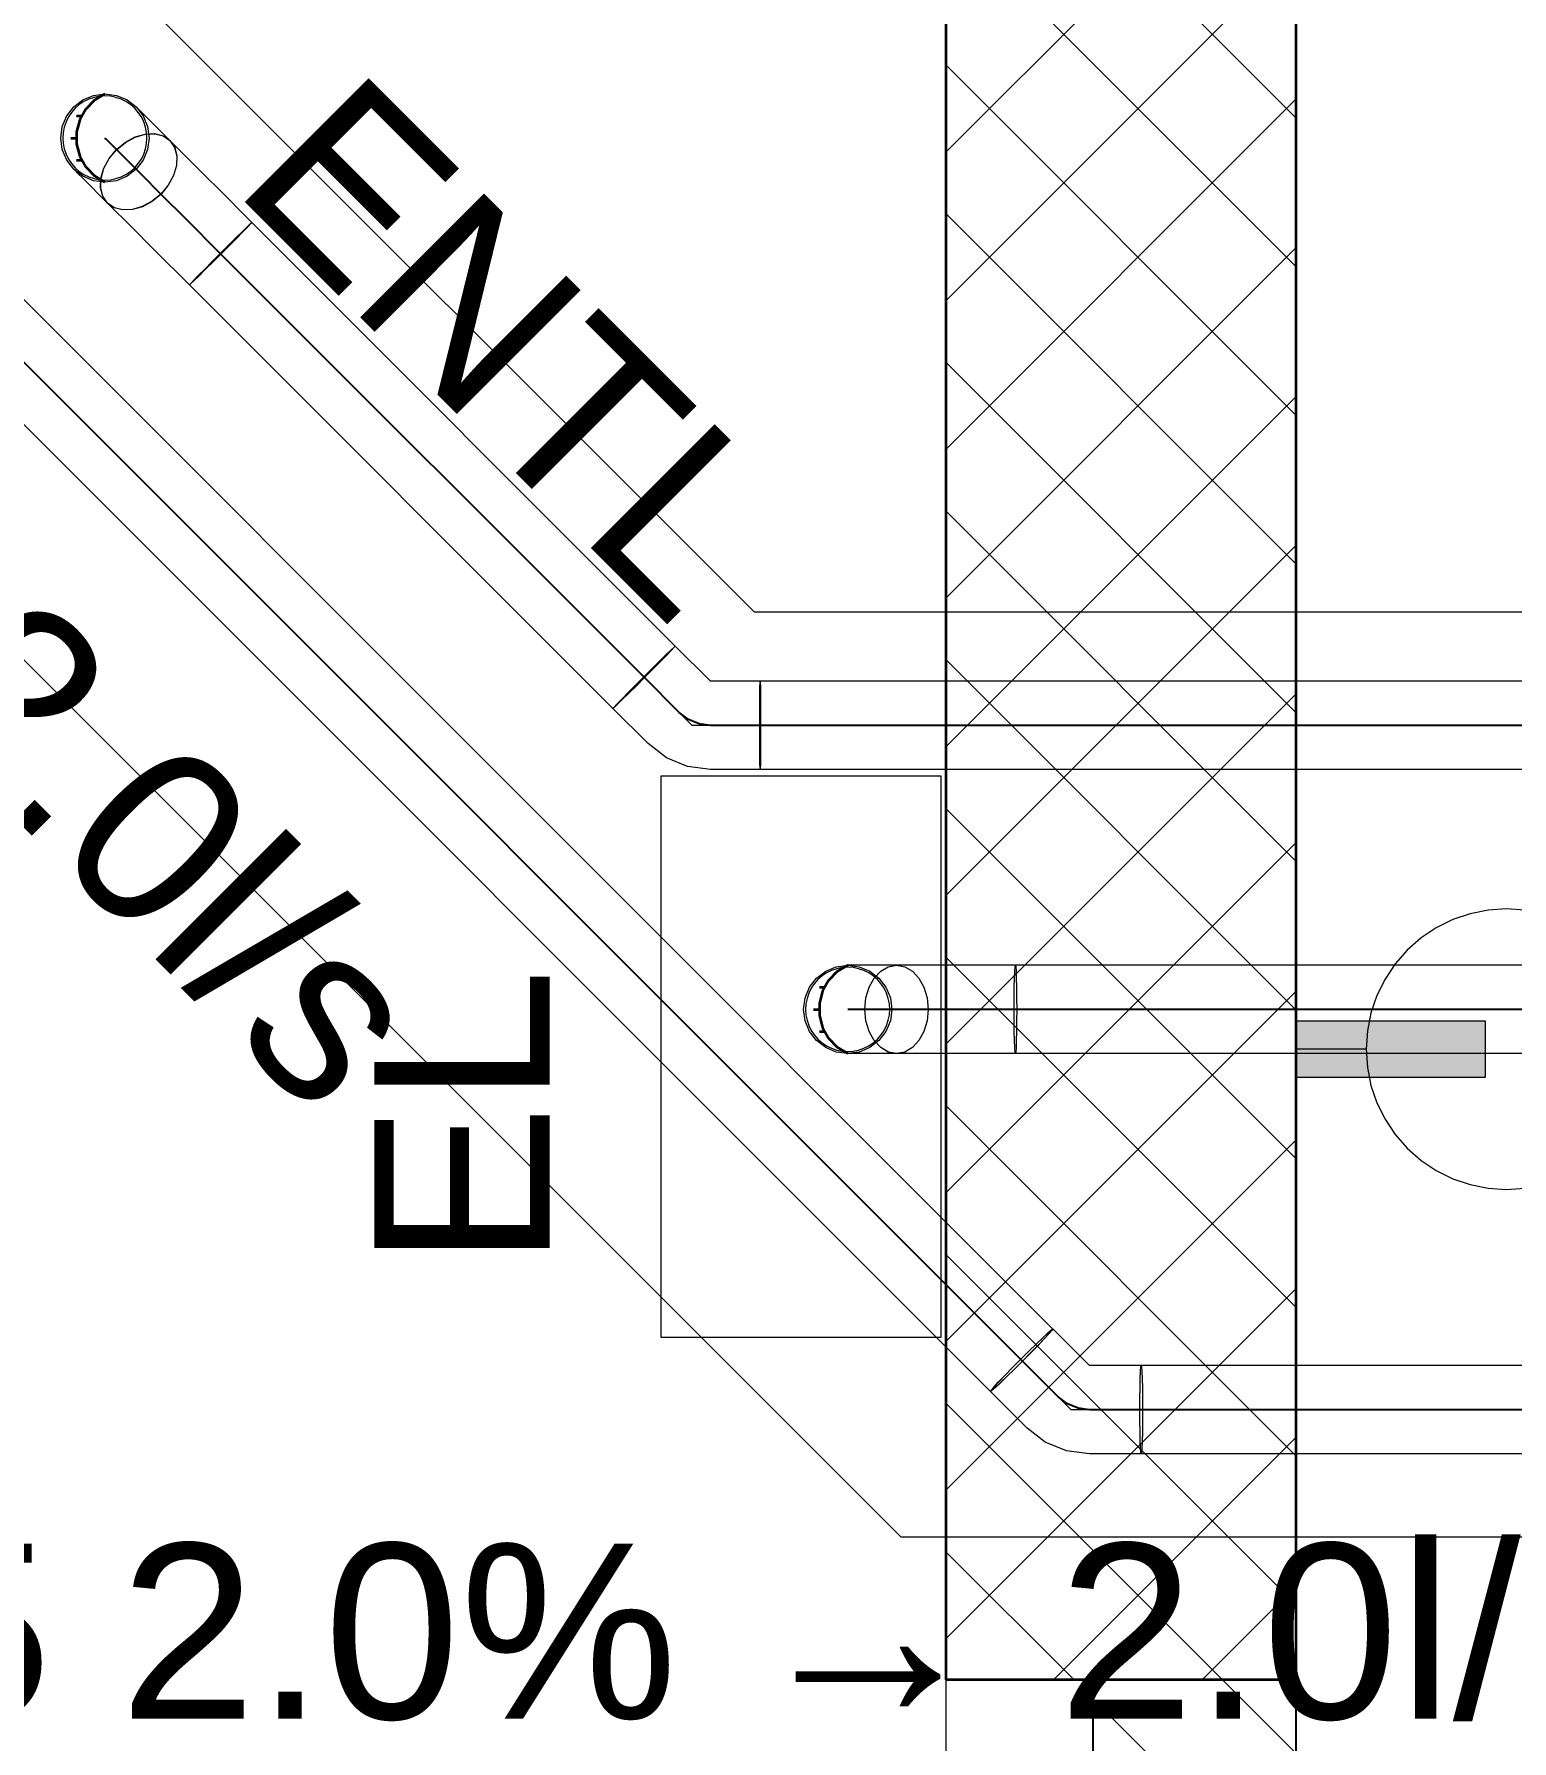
# Model space of a CAD drawing. Extents: x -1 to 1342, y -35 to 723.
# Drawn here: x 493.63 to 514.72, y 247.16 to 271.51 of the extents above; entities that cross this region are included whole.
import ezdxf
from ezdxf.lldxf.tags import DXFTag

# ---------------------------------------------------------------- set-up
doc = ezdxf.new("R2010")
doc.units = 0
doc.layers.get('0').update_dxf_attribs({"lineweight": 18})
for name, color, linetype, lineweight in [('-1._UG_3_015 Innenwände Bauteilschraffuren Neu', 7, 'Continuous', 25), ('-1._UG_3_015 Innenwände Neu', 7, 'Continuous', 25), ('-1._UG_3_035 Decken Neu', 7, 'Continuous', 25), ('-1._UG_3_320 Sanitär Neu', 7, 'Continuous', 25)]:
    doc.layers.add(name, color=color, linetype=linetype, lineweight=lineweight)
for name, color, linetype, lineweight, true_color in [('S_Schmutzwasser', 7, 'Continuous', 18, 0xcc6600), ('S_Schmutzwasser@DELETE-EINSTRICH', 7, 'Continuous', 18, 0xcc6600), ('S_T_Text_Grundleitungen', 2, 'Continuous', 18, 0xffff00)]:
    doc.layers.add(name, color=color, linetype=linetype, lineweight=lineweight, true_color=true_color)
doc.styles.get("Standard").update_dxf_attribs({"font": 'arial.ttf'})
tags = doc.linetypes.add('Strich 3_1mm Kanten', pattern=[0.004, 0.003, -0.001]).pattern_tags.tags
tags[6:7] = [DXFTag(74, 4), DXFTag(75, 0), DXFTag(340, '0'), DXFTag(46, 1.0), DXFTag(50, 0.0), DXFTag(44, 0.0), DXFTag(45, 0.0)]
tags[4:5] = [DXFTag(74, 4), DXFTag(75, 0), DXFTag(340, '0'), DXFTag(46, 1.0), DXFTag(50, 0.0), DXFTag(44, 0.0), DXFTag(45, 0.0)]
tags = doc.linetypes.add('STRICHPUNKT2', pattern=[12.7, 6.35, -3.175, 0, -3.175]).pattern_tags.tags
tags[10:11] = [DXFTag(74, 4), DXFTag(75, 0), DXFTag(340, '0'), DXFTag(46, 0.0), DXFTag(50, 0.0), DXFTag(44, 0.0), DXFTag(45, 0.0)]
tags[8:9] = [DXFTag(74, 4), DXFTag(75, 0), DXFTag(340, '0'), DXFTag(46, 0.0), DXFTag(50, 0.0), DXFTag(44, 0.0), DXFTag(45, 0.0)]
tags[6:7] = [DXFTag(74, 4), DXFTag(75, 0), DXFTag(340, '0'), DXFTag(46, 0.0), DXFTag(50, 0.0), DXFTag(44, 0.0), DXFTag(45, 0.0)]
tags[4:5] = [DXFTag(74, 4), DXFTag(75, 0), DXFTag(340, '0'), DXFTag(46, 0.0), DXFTag(50, 0.0), DXFTag(44, 0.0), DXFTag(45, 0.0)]
tags = doc.linetypes.add('Unsichtbare Linie', pattern='A,0,[1,5773_032 -1.UG1.shx,S=10,R=0,X=0,Y=0],-10,0', length=10).pattern_tags.tags
tags[14:15] = [DXFTag(74, 4), DXFTag(75, 0), DXFTag(340, '0'), DXFTag(46, 1.0), DXFTag(50, 0.0), DXFTag(44, 0.0), DXFTag(45, 0.0)]
tags[12:13] = [DXFTag(74, 4), DXFTag(75, 0), DXFTag(340, '0'), DXFTag(46, 1.0), DXFTag(50, 0.0), DXFTag(44, 0.0), DXFTag(45, 0.0)]

# ---------------------------------------------------------------- blocks, each defined once
blk = doc.blocks.new('Abwasserleitung-A0SKLQI5LL', base_point=(488.241, 249.786))
at = {"color": 0, "linetype": 'ByBlock', "lineweight": -2, "ltscale": 0.18}
for p, q in [((490.285, 270.028), (488.241, 270.028)), ((508.43, 251.883), (490.285, 270.028)), ((517.412, 251.883), (508.43, 251.883)), ((521.095, 249.786), (517.412, 251.883))]:
    blk.add_line(p, q, dxfattribs=at)
blk = doc.blocks.new('Abwasserleitung-A0SKLQI9LL', base_point=(495.066, 254.025))
at = {"color": 0, "linetype": 'ByBlock', "lineweight": -2, "ltscale": 0.18}
for p, q in [((503.022, 261.648), (495.066, 269.604)), ((522.807, 261.648), (503.022, 261.648)), ((525.186, 259.268), (522.807, 261.648)), ((527.972, 254.025), (525.186, 259.268))]:
    blk.add_line(p, q, dxfattribs=at)
blk = doc.blocks.new('Polygon-A0SKLQIDLL', base_point=(502.576, 252.921))
at = {"color": 0, "linetype": 'ByBlock', "lineweight": -2, "ltscale": 0.18}
for p, q in [((502.576, 260.921), (502.576, 252.921)), ((506.576, 260.921), (502.576, 260.921)), ((506.576, 252.921), (506.576, 260.921)), ((502.576, 252.921), (506.576, 252.921))]:
    blk.add_line(p, q, dxfattribs=at)
blk = doc.blocks.new('Waschtrog-A0SKLQIFLL', base_point=(504.641, 256.996))
at = {"color": 0, "linetype": 'ByBlock', "lineweight": -2, "ltscale": 0.18}
for p, q in [((505.012, 258.15), (504.941, 258.116)), ((505.086, 258.176), (505.012, 258.15)), ((505.163, 258.191), (505.086, 258.176)), ((505.241, 258.196), (505.163, 258.191)), ((505.32, 258.191), (505.241, 258.196)), ((505.397, 258.176), (505.32, 258.191)), ((505.471, 258.15), (505.397, 258.176)), ((505.541, 258.116), (505.471, 258.15)), ((504.722, 257.896), (504.687, 257.826)), ((504.765, 257.961), (504.722, 257.896)), ((504.817, 258.02), (504.765, 257.961)), ((504.876, 258.072), (504.817, 258.02)), ((504.941, 258.116), (504.876, 258.072)), ((505.607, 258.072), (505.541, 258.116)), ((505.666, 258.02), (505.607, 258.072)), ((505.717, 257.961), (505.666, 258.02)), ((505.761, 257.896), (505.717, 257.961)), ((505.796, 257.826), (505.761, 257.896)), ((504.646, 257.674), (504.641, 257.596)), ((504.662, 257.751), (504.646, 257.674)), ((504.687, 257.826), (504.662, 257.751)), ((505.821, 257.751), (505.796, 257.826)), ((505.836, 257.674), (505.821, 257.751)), ((505.841, 257.596), (505.836, 257.674)), ((504.641, 257.596), (504.646, 257.518)), ((504.646, 257.518), (504.662, 257.441)), ((504.662, 257.441), (504.687, 257.366)), ((505.796, 257.366), (505.821, 257.441)), ((505.821, 257.441), (505.836, 257.518)), ((505.836, 257.518), (505.841, 257.596)), ((504.687, 257.366), (504.722, 257.296)), ((504.722, 257.296), (504.765, 257.231)), ((504.765, 257.231), (504.817, 257.172)), ((504.817, 257.172), (504.876, 257.12)), ((505.607, 257.12), (505.666, 257.172)), ((505.666, 257.172), (505.717, 257.231)), ((505.717, 257.231), (505.761, 257.296)), ((505.761, 257.296), (505.796, 257.366)), ((504.876, 257.12), (504.941, 257.076)), ((504.941, 257.076), (505.012, 257.042)), ((505.012, 257.042), (505.086, 257.016)), ((505.086, 257.016), (505.163, 257.001)), ((505.163, 257.001), (505.241, 256.996)), ((505.241, 256.996), (505.32, 257.001)), ((505.32, 257.001), (505.397, 257.016)), ((505.397, 257.016), (505.471, 257.042)), ((505.471, 257.042), (505.541, 257.076)), ((505.541, 257.076), (505.607, 257.12))]:
    blk.add_line(p, q, dxfattribs=at)
blk = doc.blocks.new('Abwasserleitung-A0SKLQIJLL', base_point=(505.841, 251.571))
at = {"color": 0, "linetype": 'ByBlock', "lineweight": -2, "ltscale": 0.18}
for p, q in [((505.841, 257.596), (516.438, 257.596)), ((516.438, 257.596), (522.463, 251.571))]:
    blk.add_line(p, q, dxfattribs=at)
blk = doc.blocks.new('Waschtrog-A0SKLQIPLL', base_point=(494.041, 269.428))
at = {"color": 0, "linetype": 'ByBlock', "lineweight": -2, "ltscale": 0.18}
for p, q in [((494.341, 270.548), (494.276, 270.504)), ((494.412, 270.583), (494.341, 270.548)), ((494.486, 270.608), (494.412, 270.583)), ((494.563, 270.623), (494.486, 270.608)), ((494.641, 270.628), (494.563, 270.623)), ((494.72, 270.623), (494.641, 270.628)), ((494.797, 270.608), (494.72, 270.623)), ((494.871, 270.583), (494.797, 270.608)), ((494.941, 270.548), (494.871, 270.583)), ((495.007, 270.504), (494.941, 270.548)), ((494.122, 270.328), (494.087, 270.258)), ((494.165, 270.393), (494.122, 270.328)), ((494.217, 270.452), (494.165, 270.393)), ((494.276, 270.504), (494.217, 270.452)), ((495.066, 270.452), (495.007, 270.504)), ((495.117, 270.393), (495.066, 270.452)), ((495.161, 270.328), (495.117, 270.393)), ((495.196, 270.258), (495.161, 270.328)), ((494.046, 270.107), (494.041, 270.028)), ((494.062, 270.184), (494.046, 270.107)), ((494.087, 270.258), (494.062, 270.184)), ((495.221, 270.184), (495.196, 270.258)), ((495.236, 270.107), (495.221, 270.184)), ((495.241, 270.028), (495.236, 270.107)), ((494.041, 270.028), (494.046, 269.95)), ((494.046, 269.95), (494.062, 269.873)), ((494.062, 269.873), (494.087, 269.799)), ((495.196, 269.799), (495.221, 269.873)), ((495.221, 269.873), (495.236, 269.95)), ((495.236, 269.95), (495.241, 270.028)), ((494.087, 269.799), (494.122, 269.728)), ((494.122, 269.728), (494.165, 269.663)), ((494.165, 269.663), (494.217, 269.604)), ((494.217, 269.604), (494.276, 269.552)), ((495.007, 269.552), (495.066, 269.604)), ((495.066, 269.604), (495.117, 269.663)), ((495.117, 269.663), (495.161, 269.728)), ((495.161, 269.728), (495.196, 269.799)), ((494.276, 269.552), (494.341, 269.509)), ((494.341, 269.509), (494.412, 269.474)), ((494.412, 269.474), (494.486, 269.449)), ((494.486, 269.449), (494.563, 269.433)), ((494.563, 269.433), (494.641, 269.428)), ((494.641, 269.428), (494.72, 269.433)), ((494.72, 269.433), (494.797, 269.449)), ((494.797, 269.449), (494.871, 269.474)), ((494.871, 269.474), (494.941, 269.509)), ((494.941, 269.509), (495.007, 269.552))]:
    blk.add_line(p, q, dxfattribs=at)
blk = doc.blocks.new('Rohr-A0SKLQL7LL', base_point=(507.615, 256.966))
at = {"color": 0, "linetype": 'ByBlock', "lineweight": -2, "ltscale": 0.18}
for p, q in [((507.62, 258.041), (507.624, 258.142)), ((507.624, 258.142), (507.629, 258.204)), ((507.629, 258.204), (507.634, 258.226)), ((507.634, 258.226), (507.639, 258.204)), ((515.438, 258.226), (507.634, 258.226)), ((507.639, 258.204), (507.643, 258.142)), ((507.643, 258.142), (507.647, 258.041)), ((515.425, 258.041), (515.429, 258.142)), ((515.429, 258.142), (515.433, 258.204)), ((515.433, 258.204), (515.438, 258.226)), ((515.438, 258.226), (515.443, 258.204)), ((515.443, 258.204), (515.448, 258.142)), ((515.448, 258.142), (515.452, 258.041)), ((507.615, 257.759), (507.617, 257.911)), ((507.617, 257.911), (507.62, 258.041)), ((507.647, 258.041), (507.65, 257.911)), ((507.65, 257.911), (507.652, 257.759)), ((515.42, 257.759), (515.422, 257.911)), ((515.422, 257.911), (515.425, 258.041)), ((515.452, 258.041), (515.455, 257.911)), ((515.455, 257.911), (515.456, 257.759)), ((507.615, 257.596), (507.615, 257.759)), ((507.652, 257.759), (507.653, 257.596)), ((515.419, 257.596), (515.42, 257.759)), ((515.456, 257.759), (515.457, 257.596)), ((507.615, 257.433), (507.615, 257.596)), ((507.617, 257.281), (507.615, 257.433)), ((507.652, 257.433), (507.65, 257.281)), ((507.653, 257.596), (507.652, 257.433)), ((515.42, 257.433), (515.419, 257.596)), ((515.422, 257.281), (515.42, 257.433)), ((515.456, 257.433), (515.455, 257.281)), ((515.457, 257.596), (515.456, 257.433)), ((507.62, 257.15), (507.617, 257.281)), ((507.624, 257.05), (507.62, 257.15)), ((507.647, 257.15), (507.643, 257.05)), ((507.65, 257.281), (507.647, 257.15)), ((515.425, 257.15), (515.422, 257.281)), ((515.429, 257.05), (515.425, 257.15)), ((515.452, 257.15), (515.448, 257.05)), ((515.455, 257.281), (515.452, 257.15)), ((507.629, 256.987), (507.624, 257.05)), ((507.634, 256.966), (507.629, 256.987)), ((507.639, 256.987), (507.634, 256.966)), ((515.438, 256.966), (507.634, 256.966)), ((507.643, 257.05), (507.639, 256.987)), ((515.433, 256.987), (515.429, 257.05)), ((515.438, 256.966), (515.433, 256.987)), ((515.443, 256.987), (515.438, 256.966)), ((515.448, 257.05), (515.443, 256.987))]:
    blk.add_line(p, q, dxfattribs=at)
at = {"color": 0, "linetype": 'STRICHPUNKT2', "lineweight": 25, "ltscale": 0.25}
blk.add_line((515.438, 257.596), (507.634, 257.596), dxfattribs=at)
blk = doc.blocks.new('Bogen 45°-A0SKLQL9LL', base_point=(505.487, 256.966))
at = {"color": 0, "linetype": 'ByBlock', "lineweight": -2, "ltscale": 0.18}
for p, q in [((505.619, 258.041), (505.713, 258.142)), ((505.713, 258.142), (505.822, 258.204)), ((505.822, 258.204), (505.939, 258.226)), ((505.939, 258.226), (506.056, 258.204)), ((506.457, 258.226), (505.939, 258.226)), ((506.056, 258.204), (506.165, 258.142)), ((506.165, 258.142), (506.258, 258.041)), ((506.583, 258.226), (506.457, 258.226)), ((506.731, 258.226), (506.583, 258.226)), ((506.89, 258.226), (506.731, 258.226)), ((507.634, 258.226), (506.89, 258.226)), ((507.62, 258.041), (507.624, 258.142)), ((507.624, 258.142), (507.629, 258.204)), ((507.629, 258.204), (507.634, 258.226)), ((507.634, 258.226), (507.639, 258.204)), ((507.639, 258.204), (507.643, 258.142)), ((507.643, 258.142), (507.647, 258.041)), ((505.502, 257.759), (505.547, 257.911)), ((505.547, 257.911), (505.619, 258.041)), ((506.258, 258.041), (506.33, 257.911)), ((506.33, 257.911), (506.375, 257.759)), ((507.615, 257.759), (507.617, 257.911)), ((507.617, 257.911), (507.62, 258.041)), ((507.647, 258.041), (507.65, 257.911)), ((507.65, 257.911), (507.652, 257.759)), ((505.487, 257.596), (505.502, 257.759)), ((506.375, 257.759), (506.391, 257.596)), ((507.615, 257.596), (507.615, 257.759)), ((507.652, 257.759), (507.653, 257.596)), ((505.502, 257.433), (505.487, 257.596)), ((505.547, 257.281), (505.502, 257.433)), ((506.375, 257.433), (506.33, 257.281)), ((506.391, 257.596), (506.375, 257.433)), ((507.615, 257.433), (507.615, 257.596)), ((507.617, 257.281), (507.615, 257.433)), ((507.652, 257.433), (507.65, 257.281)), ((507.653, 257.596), (507.652, 257.433)), ((505.619, 257.15), (505.547, 257.281)), ((505.713, 257.05), (505.619, 257.15)), ((506.258, 257.15), (506.165, 257.05)), ((506.33, 257.281), (506.258, 257.15)), ((507.62, 257.15), (507.617, 257.281)), ((507.624, 257.05), (507.62, 257.15)), ((507.647, 257.15), (507.643, 257.05)), ((507.65, 257.281), (507.647, 257.15)), ((505.822, 256.987), (505.713, 257.05)), ((505.939, 256.966), (505.822, 256.987)), ((506.056, 256.987), (505.939, 256.966)), ((506.457, 256.966), (505.939, 256.966)), ((506.165, 257.05), (506.056, 256.987)), ((506.583, 256.966), (506.457, 256.966)), ((506.731, 256.966), (506.583, 256.966)), ((506.89, 256.966), (506.731, 256.966)), ((507.634, 256.966), (506.89, 256.966)), ((507.629, 256.987), (507.624, 257.05)), ((507.634, 256.966), (507.629, 256.987)), ((507.639, 256.987), (507.634, 256.966)), ((507.643, 257.05), (507.639, 256.987))]:
    blk.add_line(p, q, dxfattribs=at)
at = {"color": 0, "linetype": 'STRICHPUNKT2', "lineweight": 25, "ltscale": 0.25}
for p, q in [((506.457, 257.596), (505.939, 257.596)), ((506.583, 257.596), (506.457, 257.596)), ((506.731, 257.596), (506.583, 257.596)), ((506.89, 257.596), (506.731, 257.596)), ((507.634, 257.596), (506.89, 257.596))]:
    blk.add_line(p, q, dxfattribs=at)
blk = doc.blocks.new('Bogen 45°-A0SKLQLBLL', base_point=(504.612, 256.966))
at = {"color": 0, "linetype": 'ByBlock', "lineweight": -2, "ltscale": 0.18}
for p, q in [((504.796, 258.041), (504.927, 258.142)), ((504.927, 258.142), (505.079, 258.204)), ((505.079, 258.204), (505.242, 258.226)), ((505.262, 258.226), (505.242, 258.226)), ((505.242, 258.226), (505.405, 258.204)), ((505.323, 258.226), (505.262, 258.226)), ((505.42, 258.226), (505.323, 258.226)), ((505.405, 258.204), (505.557, 258.142)), ((505.938, 258.226), (505.42, 258.226)), ((505.557, 258.142), (505.687, 258.041)), ((505.618, 258.041), (505.712, 258.142)), ((505.712, 258.142), (505.821, 258.204)), ((505.821, 258.204), (505.938, 258.226)), ((505.938, 258.226), (506.055, 258.204)), ((506.055, 258.204), (506.164, 258.142)), ((506.164, 258.142), (506.257, 258.041)), ((504.633, 257.759), (504.696, 257.911)), ((504.696, 257.911), (504.796, 258.041)), ((505.501, 257.759), (505.546, 257.911)), ((505.546, 257.911), (505.618, 258.041)), ((505.687, 258.041), (505.787, 257.911)), ((505.787, 257.911), (505.85, 257.759)), ((506.257, 258.041), (506.329, 257.911)), ((506.329, 257.911), (506.374, 257.759)), ((504.612, 257.596), (504.633, 257.759)), ((505.486, 257.596), (505.501, 257.759)), ((505.85, 257.759), (505.872, 257.596)), ((506.374, 257.759), (506.39, 257.596)), ((504.633, 257.433), (504.612, 257.596)), ((504.696, 257.281), (504.633, 257.433)), ((505.501, 257.433), (505.486, 257.596)), ((505.546, 257.281), (505.501, 257.433)), ((505.85, 257.433), (505.787, 257.281)), ((505.872, 257.596), (505.85, 257.433)), ((506.374, 257.433), (506.329, 257.281)), ((506.39, 257.596), (506.374, 257.433)), ((504.796, 257.15), (504.696, 257.281)), ((504.927, 257.05), (504.796, 257.15)), ((505.618, 257.15), (505.546, 257.281)), ((505.687, 257.15), (505.557, 257.05)), ((505.712, 257.05), (505.618, 257.15)), ((505.787, 257.281), (505.687, 257.15)), ((506.257, 257.15), (506.164, 257.05)), ((506.329, 257.281), (506.257, 257.15)), ((505.079, 256.987), (504.927, 257.05)), ((505.242, 256.966), (505.079, 256.987)), ((505.405, 256.987), (505.242, 256.966)), ((505.262, 256.966), (505.242, 256.966)), ((505.323, 256.966), (505.262, 256.966)), ((505.42, 256.966), (505.323, 256.966)), ((505.557, 257.05), (505.405, 256.987)), ((505.938, 256.966), (505.42, 256.966)), ((505.821, 256.987), (505.712, 257.05)), ((505.938, 256.966), (505.821, 256.987)), ((506.055, 256.987), (505.938, 256.966)), ((506.164, 257.05), (506.055, 256.987))]:
    blk.add_line(p, q, dxfattribs=at)
at = {"color": 0, "lineweight": 35}
for p, q in [((505.091, 258.134), (504.969, 258.008)), ((505.242, 258.226), (505.091, 258.134)), ((504.838, 257.911), (504.908, 257.911)), ((504.969, 258.008), (504.882, 257.854)), ((504.882, 257.854), (504.838, 257.684)), ((504.838, 257.684), (504.838, 257.508)), ((504.753, 257.596), (504.832, 257.596)), ((504.838, 257.508), (504.882, 257.338)), ((504.838, 257.281), (504.908, 257.281)), ((504.882, 257.338), (504.969, 257.184)), ((504.969, 257.184), (505.091, 257.057)), ((505.091, 257.057), (505.242, 256.966))]:
    blk.add_line(p, q, dxfattribs=at)
at = {"color": 0, "linetype": 'STRICHPUNKT2', "lineweight": 25, "ltscale": 0.25}
for p, q in [((505.262, 257.596), (505.242, 257.596)), ((505.242, 257.596), (505.242, 257.596)), ((505.323, 257.596), (505.262, 257.596)), ((505.42, 257.596), (505.323, 257.596)), ((505.938, 257.596), (505.42, 257.596))]:
    blk.add_line(p, q, dxfattribs=at)
blk = doc.blocks.new('Polygon-A0SKLQLDLL', base_point=(486.576, 247.227))
at = {"color": 0, "linetype": 'ByBlock', "lineweight": -2, "ltscale": 0.18}
for p, q in [((495.119, 272.051), (503.905, 263.266)), ((506.002, 250.064), (487.374, 268.691)), ((503.905, 263.266), (524.092, 263.266)), ((517, 250.064), (506.002, 250.064))]:
    blk.add_line(p, q, dxfattribs=at)
blk = doc.blocks.new('Rohr-A0SKLQM5LL', base_point=(509.41, 251.253))
at = {"color": 0, "linetype": 'ByBlock', "lineweight": -2, "ltscale": 0.18}
for p, q in [((509.413, 252.198), (509.416, 252.329)), ((509.416, 252.329), (509.42, 252.429)), ((509.42, 252.429), (509.424, 252.492)), ((509.424, 252.492), (509.429, 252.513)), ((509.429, 252.513), (509.434, 252.492)), ((517.246, 252.513), (509.429, 252.513)), ((509.434, 252.492), (509.439, 252.429)), ((509.439, 252.429), (509.443, 252.329)), ((509.443, 252.329), (509.446, 252.198)), ((517.229, 252.198), (517.232, 252.329)), ((517.232, 252.329), (517.236, 252.429)), ((517.236, 252.429), (517.241, 252.492)), ((517.241, 252.492), (517.246, 252.513)), ((517.246, 252.513), (517.25, 252.492)), ((517.25, 252.492), (517.255, 252.429)), ((517.255, 252.429), (517.259, 252.329)), ((517.259, 252.329), (517.262, 252.198)), ((509.41, 251.883), (509.411, 252.046)), ((509.411, 252.046), (509.413, 252.198)), ((509.446, 252.198), (509.448, 252.046)), ((509.448, 252.046), (509.448, 251.883)), ((517.227, 252.046), (517.229, 252.198)), ((517.227, 251.883), (517.227, 252.046)), ((517.262, 252.198), (517.264, 252.046)), ((517.264, 252.046), (517.264, 251.883)), ((509.411, 251.72), (509.41, 251.883)), ((509.448, 251.883), (509.448, 251.72)), ((517.227, 251.72), (517.227, 251.883)), ((517.264, 251.883), (517.264, 251.72)), ((509.413, 251.568), (509.411, 251.72)), ((509.416, 251.438), (509.413, 251.568)), ((509.446, 251.568), (509.443, 251.438)), ((509.448, 251.72), (509.446, 251.568)), ((517.229, 251.568), (517.227, 251.72)), ((517.232, 251.438), (517.229, 251.568)), ((517.262, 251.568), (517.259, 251.438)), ((517.264, 251.72), (517.262, 251.568)), ((509.42, 251.337), (509.416, 251.438)), ((509.424, 251.275), (509.42, 251.337)), ((509.439, 251.337), (509.434, 251.275)), ((509.443, 251.438), (509.439, 251.337)), ((517.236, 251.337), (517.232, 251.438)), ((517.241, 251.275), (517.236, 251.337)), ((517.255, 251.337), (517.25, 251.275)), ((517.259, 251.438), (517.255, 251.337)), ((509.429, 251.253), (509.424, 251.275)), ((509.434, 251.275), (509.429, 251.253)), ((517.246, 251.253), (509.429, 251.253)), ((517.246, 251.253), (517.241, 251.275)), ((517.25, 251.275), (517.246, 251.253))]:
    blk.add_line(p, q, dxfattribs=at)
at = {"color": 0, "linetype": 'STRICHPUNKT2', "lineweight": 25, "ltscale": 0.25}
blk.add_line((517.246, 251.883), (509.429, 251.883), dxfattribs=at)
blk = doc.blocks.new('Bogen 45°-A0SKLQM7LL', base_point=(507.277, 251.253))
at = {"color": 0, "linetype": 'ByBlock', "lineweight": -2, "ltscale": 0.18}
for p, q in [((508.099, 252.98), (508.148, 253.023)), ((508.157, 253.019), (508.118, 252.972)), ((508.148, 253.023), (508.168, 253.036)), ((508.168, 253.036), (508.157, 253.019)), ((508.691, 252.513), (508.168, 253.036)), ((507.819, 252.713), (507.929, 252.82)), ((507.961, 252.806), (507.856, 252.698)), ((507.929, 252.82), (508.024, 252.911)), ((508.051, 252.9), (507.961, 252.806)), ((508.024, 252.911), (508.099, 252.98)), ((508.118, 252.972), (508.051, 252.9)), ((507.589, 252.483), (507.704, 252.598)), ((507.741, 252.583), (507.625, 252.468)), ((507.704, 252.598), (507.819, 252.713)), ((507.856, 252.698), (507.741, 252.583)), ((507.327, 252.208), (507.394, 252.281)), ((507.394, 252.281), (507.483, 252.374)), ((507.516, 252.361), (507.421, 252.27)), ((507.483, 252.374), (507.589, 252.483)), ((507.625, 252.468), (507.516, 252.361)), ((509.43, 252.513), (508.691, 252.513)), ((509.414, 252.205), (509.417, 252.334)), ((509.417, 252.334), (509.421, 252.433)), ((509.421, 252.433), (509.426, 252.494)), ((509.426, 252.494), (509.43, 252.513)), ((509.43, 252.513), (509.435, 252.49)), ((509.435, 252.49), (509.44, 252.425)), ((509.44, 252.425), (509.444, 252.323)), ((509.444, 252.323), (509.447, 252.191)), ((507.277, 252.145), (507.287, 252.162)), ((507.297, 252.158), (507.277, 252.145)), ((507.8, 251.622), (507.277, 252.145)), ((507.287, 252.162), (507.327, 252.208)), ((507.346, 252.201), (507.297, 252.158)), ((507.421, 252.27), (507.346, 252.201)), ((509.411, 251.891), (509.412, 252.054)), ((509.412, 252.054), (509.414, 252.205)), ((509.447, 252.191), (509.449, 252.039)), ((509.449, 252.039), (509.449, 251.875)), ((509.412, 251.728), (509.411, 251.891)), ((509.449, 251.875), (509.448, 251.712)), ((508.061, 251.422), (507.8, 251.622)), ((509.414, 251.575), (509.412, 251.728)), ((509.417, 251.443), (509.414, 251.575)), ((509.446, 251.561), (509.443, 251.432)), ((509.448, 251.712), (509.446, 251.561)), ((508.364, 251.296), (508.061, 251.422)), ((509.421, 251.341), (509.417, 251.443)), ((509.425, 251.277), (509.421, 251.341)), ((509.439, 251.334), (509.435, 251.273)), ((509.443, 251.432), (509.439, 251.334)), ((508.69, 251.253), (508.364, 251.296)), ((509.43, 251.253), (508.691, 251.253)), ((509.43, 251.253), (509.425, 251.277)), ((509.435, 251.273), (509.43, 251.253))]:
    blk.add_line(p, q, dxfattribs=at)
at = {"color": 0, "linetype": 'STRICHPUNKT2', "lineweight": 25, "ltscale": 0.25}
for p, q in [((508.245, 252.067), (507.722, 252.59)), ((508.376, 251.967), (508.245, 252.067)), ((508.528, 251.904), (508.376, 251.967)), ((508.691, 251.883), (508.528, 251.904)), ((509.43, 251.883), (508.691, 251.883))]:
    blk.add_line(p, q, dxfattribs=at)
blk = doc.blocks.new('Rohr-A0SKLQM9LL', base_point=(490.546, 252.144))
at = {"color": 0, "linetype": 'ByBlock', "lineweight": -2, "ltscale": 0.18}
for p, q in [((491.203, 269.556), (491.297, 269.646)), ((491.316, 269.627), (491.226, 269.533)), ((491.297, 269.646), (491.371, 269.714)), ((491.384, 269.701), (491.316, 269.627)), ((491.371, 269.714), (491.418, 269.755)), ((491.425, 269.748), (491.384, 269.701)), ((491.418, 269.755), (491.437, 269.767)), ((491.437, 269.767), (491.425, 269.748)), ((508.169, 253.035), (491.437, 269.767)), ((490.863, 269.219), (490.978, 269.335)), ((490.978, 269.335), (491.094, 269.45)), ((491.12, 269.424), (491.005, 269.308)), ((491.094, 269.45), (491.203, 269.556)), ((491.226, 269.533), (491.12, 269.424)), ((490.667, 269.016), (490.757, 269.11)), ((490.78, 269.087), (490.686, 268.997)), ((490.757, 269.11), (490.863, 269.219)), ((490.889, 269.193), (490.78, 269.087)), ((491.005, 269.308), (490.889, 269.193)), ((490.546, 268.876), (490.558, 268.895)), ((490.565, 268.888), (490.546, 268.876)), ((507.278, 252.144), (490.546, 268.876)), ((490.558, 268.895), (490.599, 268.942)), ((490.612, 268.929), (490.565, 268.888)), ((490.599, 268.942), (490.667, 269.016)), ((490.686, 268.997), (490.612, 268.929)), ((508.102, 252.982), (508.15, 253.024)), ((508.157, 253.017), (508.116, 252.969)), ((508.15, 253.024), (508.169, 253.035)), ((508.169, 253.035), (508.157, 253.017)), ((507.825, 252.718), (507.934, 252.824)), ((507.957, 252.801), (507.851, 252.692)), ((507.934, 252.824), (508.029, 252.914)), ((508.047, 252.895), (507.957, 252.801)), ((508.029, 252.914), (508.102, 252.982)), ((508.116, 252.969), (508.047, 252.895)), ((507.595, 252.487), (507.71, 252.603)), ((507.736, 252.576), (507.621, 252.462)), ((507.71, 252.603), (507.825, 252.718)), ((507.851, 252.692), (507.736, 252.576)), ((507.331, 252.211), (507.399, 252.284)), ((507.399, 252.284), (507.489, 252.379)), ((507.512, 252.356), (507.417, 252.265)), ((507.489, 252.379), (507.595, 252.487)), ((507.621, 252.462), (507.512, 252.356)), ((507.278, 252.144), (507.289, 252.163)), ((507.296, 252.156), (507.278, 252.144)), ((507.289, 252.163), (507.331, 252.211)), ((507.344, 252.197), (507.296, 252.156)), ((507.417, 252.265), (507.344, 252.197))]:
    blk.add_line(p, q, dxfattribs=at)
at = {"color": 0, "linetype": 'STRICHPUNKT2', "lineweight": 25, "ltscale": 0.25}
blk.add_line((507.723, 252.59), (490.991, 269.321), dxfattribs=at)
blk = doc.blocks.new('Referenz-A0SKLQRXLL', base_point=(5, 5))
at = {"layer": '-1._UG_3_015 Innenwände Bauteilschraffuren Neu', "color": 0, "linetype": 'Continuous', "lineweight": 0, "ltscale": 0.0169}
for p, q in [((506.641, 269.828), (508.842, 272.028)), ((506.641, 267.706), (510.963, 272.028)), ((511.641, 268.192), (507.805, 272.028)), ((511.641, 270.313), (509.927, 272.028)), ((511.641, 266.071), (506.641, 271.071)), ((506.641, 265.585), (511.641, 270.585)), ((511.641, 263.95), (506.641, 268.95)), ((506.641, 263.464), (511.641, 268.464)), ((511.641, 261.828), (506.641, 266.828)), ((506.641, 261.342), (511.641, 266.342)), ((511.641, 259.707), (506.641, 264.707)), ((506.641, 259.221), (511.641, 264.221)), ((511.641, 257.586), (506.641, 262.586)), ((506.641, 257.1), (511.641, 262.1)), ((511.641, 255.464), (506.641, 260.464)), ((506.641, 254.978), (511.641, 259.978)), ((511.641, 253.343), (506.641, 258.343)), ((506.641, 252.857), (511.641, 257.857)), ((511.641, 251.222), (506.641, 256.222)), ((506.641, 250.736), (511.641, 255.736)), ((511.641, 249.1), (506.641, 254.1)), ((506.641, 248.614), (511.641, 253.614)), ((510.592, 248.028), (506.641, 251.979)), ((508.176, 248.028), (511.641, 251.493)), ((508.471, 248.028), (506.641, 249.858)), ((510.298, 248.028), (511.641, 249.372)), ((510.592, 248.028), (511.641, 246.979)), ((508.741, 247.758), (511.641, 244.858))]:
    blk.add_line(p, q, dxfattribs=at)
at = {"layer": '-1._UG_3_015 Innenwände Neu', "color": 0, "lineweight": 35}
for p, q in [((506.641, 272.028), (506.641, 248.028)), ((511.641, 248.028), (511.641, 272.028)), ((511.641, 248.028), (506.641, 248.028))]:
    blk.add_line(p, q, dxfattribs=at)
at = {"layer": '-1._UG_3_015 Innenwände Neu', "color": 0, "lineweight": -2}
for p, q in [((511.641, 248.028), (508.741, 248.028)), ((508.741, 248.028), (508.741, 212.028)), ((511.641, 212.028), (511.641, 248.028))]:
    blk.add_line(p, q, dxfattribs=at)
at = {"layer": '-1._UG_3_035 Decken Neu', "color": 0, "linetype": 'Strich 3_1mm Kanten', "lineweight": 13, "ltscale": 2197}
blk.add_line((506.641, 284.028), (506.641, 120.028), dxfattribs=at)
at = {"layer": '-1._UG_3_320 Sanitär Neu', "color": 0, "linetype": 'Continuous', "lineweight": 13, "ltscale": 16.9}
for p, q in [((513.876, 258.876), (513.641, 258.76)), ((514.124, 258.96), (513.876, 258.876)), ((514.38, 259.011), (514.124, 258.96)), ((514.641, 259.028), (514.38, 259.011)), ((514.902, 259.011), (514.641, 259.028)), ((513.424, 258.615), (513.227, 258.442)), ((513.641, 258.76), (513.424, 258.615)), ((513.227, 258.442), (513.055, 258.246)), ((513.055, 258.246), (512.909, 258.028)), ((512.909, 258.028), (512.794, 257.794)), ((512.794, 257.794), (512.709, 257.546)), ((512.709, 257.546), (512.658, 257.289)), ((512.658, 257.289), (512.641, 257.028)), ((512.641, 257.028), (512.658, 256.767)), ((512.658, 256.767), (512.709, 256.511)), ((512.709, 256.511), (512.794, 256.263)), ((512.794, 256.263), (512.909, 256.028)), ((512.909, 256.028), (513.055, 255.811)), ((513.055, 255.811), (513.227, 255.614)), ((513.227, 255.614), (513.424, 255.442)), ((513.424, 255.442), (513.641, 255.296)), ((513.641, 255.296), (513.876, 255.18)), ((513.876, 255.18), (514.124, 255.096)), ((514.124, 255.096), (514.38, 255.045)), ((514.38, 255.045), (514.641, 255.028)), ((514.641, 255.028), (514.902, 255.045))]:
    blk.add_line(p, q, dxfattribs=at)
at = {"layer": '-1._UG_3_320 Sanitär Neu', "color": 0, "linetype": 'Unsichtbare Linie', "lineweight": 13, "ltscale": 2197}
for p, q in [((514.341, 257.428), (511.641, 257.428)), ((511.641, 257.428), (511.641, 256.628)), ((514.341, 256.628), (514.341, 257.428)), ((511.641, 256.628), (514.341, 256.628))]:
    blk.add_line(p, q, dxfattribs=at)
at = {"layer": '-1._UG_3_320 Sanitär Neu', "color": 0, "lineweight": 13}
blk.add_line((512.641, 257.028), (511.641, 257.028), dxfattribs=at)
at = {"layer": '-1._UG_3_320 Sanitär Neu', "color": 0, "linetype": 'Continuous', "lineweight": 0, "ltscale": 0.0169}
for points in [[(511.641, 256.628), (514.341, 256.628), (511.641, 257.428)], [(514.341, 256.628), (514.341, 257.428), (511.641, 257.428)]]:
    blk.add_solid(points, dxfattribs=at)
blk = doc.blocks.new('Rohr-A0SKLQS7LL', base_point=(503.985, 261.018))
at = {"color": 0, "linetype": 'ByBlock', "lineweight": -2, "ltscale": 0.18}
for p, q in [((503.988, 262.193), (503.99, 262.256)), ((503.99, 262.256), (503.992, 262.278)), ((503.992, 262.278), (503.993, 262.256)), ((521.837, 262.278), (503.992, 262.278)), ((503.993, 262.256), (503.995, 262.193)), ((521.833, 262.193), (521.835, 262.256)), ((521.835, 262.256), (521.837, 262.278)), ((521.837, 262.278), (521.838, 262.256)), ((521.838, 262.256), (521.84, 262.193)), ((503.986, 261.963), (503.987, 262.093)), ((503.987, 262.093), (503.988, 262.193)), ((503.995, 262.193), (503.996, 262.093)), ((503.996, 262.093), (503.997, 261.963)), ((521.831, 261.963), (521.832, 262.093)), ((521.832, 262.093), (521.833, 262.193)), ((521.84, 262.193), (521.841, 262.093)), ((521.841, 262.093), (521.842, 261.963)), ((503.985, 261.648), (503.986, 261.811)), ((503.986, 261.811), (503.986, 261.963)), ((503.997, 261.963), (503.998, 261.811)), ((503.998, 261.811), (503.998, 261.648)), ((521.83, 261.648), (521.831, 261.811)), ((521.831, 261.811), (521.831, 261.963)), ((521.842, 261.963), (521.843, 261.811)), ((521.843, 261.811), (521.843, 261.648)), ((503.986, 261.485), (503.985, 261.648)), ((503.998, 261.648), (503.998, 261.485)), ((521.831, 261.485), (521.83, 261.648)), ((521.843, 261.648), (521.843, 261.485)), ((503.986, 261.333), (503.986, 261.485)), ((503.987, 261.202), (503.986, 261.333)), ((503.997, 261.333), (503.996, 261.202)), ((503.998, 261.485), (503.997, 261.333)), ((521.831, 261.333), (521.831, 261.485)), ((521.832, 261.202), (521.831, 261.333)), ((521.842, 261.333), (521.841, 261.202)), ((521.843, 261.485), (521.842, 261.333)), ((503.988, 261.102), (503.987, 261.202)), ((503.99, 261.039), (503.988, 261.102)), ((503.992, 261.018), (503.99, 261.039)), ((503.993, 261.039), (503.992, 261.018)), ((503.995, 261.102), (503.993, 261.039)), ((503.996, 261.202), (503.995, 261.102)), ((521.833, 261.102), (521.832, 261.202)), ((521.835, 261.039), (521.833, 261.102)), ((521.837, 261.018), (521.835, 261.039)), ((521.838, 261.039), (521.837, 261.018)), ((521.84, 261.102), (521.838, 261.039)), ((521.841, 261.202), (521.84, 261.102)), ((521.837, 261.018), (503.992, 261.018))]:
    blk.add_line(p, q, dxfattribs=at)
at = {"color": 0, "linetype": 'STRICHPUNKT2', "lineweight": 25, "ltscale": 0.25}
blk.add_line((521.837, 261.648), (503.992, 261.648), dxfattribs=at)
blk = doc.blocks.new('Bogen 45°-A0SKLQS9LL', base_point=(501.89, 261.018))
at = {"color": 0, "linetype": 'ByBlock', "lineweight": -2, "ltscale": 0.18}
for p, q in [((502.718, 262.721), (502.764, 262.765)), ((502.767, 262.764), (502.724, 262.719)), ((502.764, 262.765), (502.781, 262.78)), ((502.781, 262.78), (502.767, 262.764)), ((503.283, 262.278), (502.781, 262.78)), ((502.444, 262.452), (502.552, 262.559)), ((502.563, 262.555), (502.457, 262.447)), ((502.552, 262.559), (502.646, 262.651)), ((502.655, 262.648), (502.563, 262.555)), ((502.646, 262.651), (502.718, 262.721)), ((502.724, 262.719), (502.655, 262.648)), ((502.214, 262.222), (502.329, 262.337)), ((502.341, 262.332), (502.226, 262.217)), ((502.329, 262.337), (502.444, 262.452)), ((502.457, 262.447), (502.341, 262.332)), ((503.993, 262.278), (503.283, 262.278)), ((503.989, 262.195), (503.991, 262.257)), ((503.991, 262.257), (503.993, 262.278)), ((503.993, 262.278), (503.994, 262.256)), ((501.946, 261.95), (502.016, 262.021)), ((502.025, 262.018), (501.953, 261.947)), ((502.016, 262.021), (502.107, 262.114)), ((502.118, 262.109), (502.025, 262.018)), ((502.107, 262.114), (502.214, 262.222)), ((502.226, 262.217), (502.118, 262.109)), ((503.987, 261.965), (503.988, 262.095)), ((503.988, 262.095), (503.989, 262.195)), ((503.994, 262.256), (503.996, 262.192)), ((503.996, 262.192), (503.997, 262.091)), ((503.997, 262.091), (503.998, 261.961)), ((501.89, 261.889), (501.903, 261.905)), ((501.907, 261.903), (501.89, 261.889)), ((502.392, 261.387), (501.89, 261.889)), ((501.903, 261.905), (501.946, 261.95)), ((501.953, 261.947), (501.907, 261.903)), ((503.986, 261.813), (503.987, 261.965)), ((503.986, 261.65), (503.986, 261.813)), ((503.998, 261.961), (503.999, 261.808)), ((503.999, 261.808), (503.999, 261.645)), ((503.986, 261.487), (503.986, 261.65)), ((503.999, 261.645), (503.999, 261.482)), ((502.653, 261.187), (502.392, 261.387)), ((503.987, 261.335), (503.986, 261.487)), ((503.988, 261.204), (503.987, 261.335)), ((503.998, 261.331), (503.997, 261.201)), ((503.999, 261.482), (503.998, 261.331)), ((502.956, 261.061), (502.653, 261.187)), ((503.283, 261.018), (502.956, 261.061)), ((503.989, 261.104), (503.988, 261.204)), ((503.991, 261.04), (503.989, 261.104)), ((503.993, 261.018), (503.991, 261.04)), ((503.994, 261.039), (503.993, 261.018)), ((503.996, 261.101), (503.994, 261.039)), ((503.997, 261.201), (503.996, 261.101)), ((503.993, 261.018), (503.283, 261.018))]:
    blk.add_line(p, q, dxfattribs=at)
at = {"color": 0, "linetype": 'STRICHPUNKT2', "lineweight": 25, "ltscale": 0.25}
for p, q in [((502.837, 261.832), (502.335, 262.334)), ((502.968, 261.732), (502.837, 261.832)), ((503.12, 261.669), (502.968, 261.732)), ((503.283, 261.648), (503.12, 261.669)), ((503.993, 261.648), (503.283, 261.648))]:
    blk.add_line(p, q, dxfattribs=at)
blk = doc.blocks.new('Rohr-A0SKLQSBLL', base_point=(495.847, 261.888))
at = {"color": 0, "linetype": 'ByBlock', "lineweight": -2, "ltscale": 0.18}
for p, q in [((496.403, 268.497), (496.511, 268.604)), ((496.519, 268.596), (496.412, 268.488)), ((496.511, 268.604), (496.604, 268.695)), ((496.61, 268.689), (496.519, 268.596)), ((496.604, 268.695), (496.676, 268.765)), ((496.68, 268.761), (496.61, 268.689)), ((496.676, 268.765), (496.721, 268.809)), ((496.724, 268.806), (496.68, 268.761)), ((496.721, 268.809), (496.738, 268.823)), ((496.738, 268.823), (496.724, 268.806)), ((502.781, 262.779), (496.738, 268.823)), ((496.173, 268.266), (496.288, 268.382)), ((496.297, 268.373), (496.181, 268.258)), ((496.288, 268.382), (496.403, 268.497)), ((496.412, 268.488), (496.297, 268.373)), ((495.974, 268.065), (496.066, 268.158)), ((496.073, 268.151), (495.98, 268.059)), ((496.066, 268.158), (496.173, 268.266)), ((496.181, 268.258), (496.073, 268.151)), ((495.847, 267.932), (495.861, 267.948)), ((495.863, 267.946), (495.847, 267.932)), ((501.89, 261.888), (495.847, 267.932)), ((495.861, 267.948), (495.904, 267.994)), ((495.909, 267.989), (495.863, 267.946)), ((495.904, 267.994), (495.974, 268.065)), ((495.98, 268.059), (495.909, 267.989)), ((502.719, 262.722), (502.765, 262.765)), ((502.767, 262.763), (502.724, 262.717)), ((502.765, 262.765), (502.781, 262.779)), ((502.781, 262.779), (502.767, 262.763)), ((502.447, 262.453), (502.555, 262.56)), ((502.562, 262.553), (502.455, 262.445)), ((502.555, 262.56), (502.648, 262.652)), ((502.654, 262.646), (502.562, 262.553)), ((502.648, 262.652), (502.719, 262.722)), ((502.724, 262.717), (502.654, 262.646)), ((502.216, 262.223), (502.331, 262.338)), ((502.34, 262.329), (502.225, 262.214)), ((502.331, 262.338), (502.447, 262.453)), ((502.455, 262.445), (502.34, 262.329)), ((501.948, 261.95), (502.018, 262.022)), ((502.024, 262.016), (501.952, 261.946)), ((502.018, 262.022), (502.109, 262.115)), ((502.117, 262.107), (502.024, 262.016)), ((502.109, 262.115), (502.216, 262.223)), ((502.225, 262.214), (502.117, 262.107)), ((501.89, 261.888), (501.904, 261.905)), ((501.907, 261.902), (501.89, 261.888)), ((501.904, 261.905), (501.948, 261.95)), ((501.952, 261.946), (501.907, 261.902))]:
    blk.add_line(p, q, dxfattribs=at)
at = {"color": 0, "linetype": 'STRICHPUNKT2', "lineweight": 25, "ltscale": 0.25}
blk.add_line((502.336, 262.334), (496.292, 268.377), dxfattribs=at)
blk = doc.blocks.new('Bogen 45°-A0SKLQSDLL', base_point=(494.581, 267.932))
at = {"color": 0, "linetype": 'ByBlock', "lineweight": -2, "ltscale": 0.18}
for p, q in [((495.074, 270.041), (495.216, 270.083)), ((495.216, 270.083), (495.352, 270.089)), ((495.352, 270.089), (495.473, 270.057)), ((495.473, 270.057), (495.57, 269.99)), ((494.704, 269.735), (494.808, 269.861)), ((494.808, 269.861), (494.934, 269.966)), ((494.934, 269.966), (495.074, 270.041)), ((495.57, 269.99), (495.637, 269.893)), ((495.924, 269.637), (495.57, 269.99)), ((495.637, 269.893), (495.669, 269.772)), ((494.586, 269.453), (494.628, 269.596)), ((494.628, 269.596), (494.704, 269.735)), ((495.664, 269.636), (495.622, 269.493)), ((495.669, 269.772), (495.664, 269.636)), ((496.015, 269.546), (495.924, 269.637)), ((494.581, 269.317), (494.586, 269.453)), ((495.546, 269.354), (495.442, 269.228)), ((495.622, 269.493), (495.546, 269.354)), ((496.121, 269.439), (496.015, 269.546)), ((496.236, 269.325), (496.121, 269.439)), ((496.738, 268.823), (496.236, 269.325)), ((494.613, 269.196), (494.581, 269.317)), ((494.679, 269.099), (494.613, 269.196)), ((494.777, 269.032), (494.679, 269.099)), ((495.033, 268.746), (494.679, 269.099)), ((495.315, 269.124), (495.176, 269.048)), ((495.442, 269.228), (495.315, 269.124)), ((494.897, 269.001), (494.777, 269.032)), ((495.034, 269.006), (494.897, 269.001)), ((495.176, 269.048), (495.034, 269.006)), ((495.124, 268.655), (495.033, 268.746)), ((495.23, 268.548), (495.124, 268.655)), ((496.403, 268.497), (496.511, 268.604)), ((496.519, 268.596), (496.412, 268.488)), ((496.511, 268.604), (496.604, 268.695)), ((496.61, 268.689), (496.519, 268.596)), ((496.604, 268.695), (496.676, 268.765)), ((496.68, 268.761), (496.61, 268.689)), ((496.676, 268.765), (496.721, 268.809)), ((496.724, 268.806), (496.68, 268.761)), ((496.721, 268.809), (496.738, 268.823)), ((496.738, 268.823), (496.724, 268.806)), ((495.345, 268.434), (495.23, 268.548)), ((495.847, 267.932), (495.345, 268.434)), ((496.173, 268.266), (496.288, 268.382)), ((496.297, 268.373), (496.181, 268.258)), ((496.288, 268.382), (496.403, 268.497)), ((496.412, 268.488), (496.297, 268.373)), ((495.974, 268.065), (496.066, 268.158)), ((496.073, 268.151), (495.98, 268.059)), ((496.066, 268.158), (496.173, 268.266)), ((496.181, 268.258), (496.073, 268.151)), ((495.847, 267.932), (495.861, 267.948)), ((495.863, 267.946), (495.847, 267.932)), ((495.861, 267.948), (495.904, 267.994)), ((495.909, 267.989), (495.863, 267.946)), ((495.904, 267.994), (495.974, 268.065)), ((495.98, 268.059), (495.909, 267.989))]:
    blk.add_line(p, q, dxfattribs=at)
at = {"color": 0, "linetype": 'STRICHPUNKT2', "lineweight": 25, "ltscale": 0.25}
for p, q in [((495.478, 269.191), (495.125, 269.545)), ((495.569, 269.1), (495.478, 269.191)), ((495.676, 268.994), (495.569, 269.1)), ((495.79, 268.879), (495.676, 268.994)), ((496.292, 268.377), (495.79, 268.879))]:
    blk.add_line(p, q, dxfattribs=at)
blk = doc.blocks.new('Bogen 45°-A0SKLQSFLL', base_point=(494.012, 269.002))
at = {"color": 0, "linetype": 'ByBlock', "lineweight": -2, "ltscale": 0.18}
for p, q in [((494.196, 270.473), (494.327, 270.573)), ((494.327, 270.573), (494.479, 270.636)), ((494.479, 270.636), (494.642, 270.658)), ((494.642, 270.658), (494.805, 270.636)), ((494.805, 270.636), (494.957, 270.573)), ((494.957, 270.573), (495.087, 270.473)), ((494.033, 270.191), (494.096, 270.343)), ((494.096, 270.343), (494.196, 270.473)), ((495.102, 270.458), (495.087, 270.473)), ((495.087, 270.473), (495.187, 270.343)), ((495.146, 270.414), (495.102, 270.458)), ((495.216, 270.344), (495.146, 270.414)), ((495.187, 270.343), (495.25, 270.191)), ((495.569, 269.991), (495.216, 270.344)), ((494.012, 270.028), (494.033, 270.191)), ((495.072, 270.043), (495.215, 270.085)), ((495.215, 270.085), (495.351, 270.09)), ((495.25, 270.191), (495.272, 270.028)), ((495.351, 270.09), (495.472, 270.058)), ((495.472, 270.058), (495.569, 269.991)), ((494.033, 269.865), (494.012, 270.028)), ((494.096, 269.713), (494.033, 269.865)), ((494.703, 269.736), (494.807, 269.862)), ((494.807, 269.862), (494.933, 269.967)), ((494.933, 269.967), (495.072, 270.043)), ((495.25, 269.865), (495.187, 269.713)), ((495.272, 270.028), (495.25, 269.865)), ((495.569, 269.991), (495.636, 269.894)), ((495.636, 269.894), (495.668, 269.773)), ((494.196, 269.582), (494.096, 269.713)), ((494.211, 269.567), (494.196, 269.582)), ((494.327, 269.482), (494.196, 269.582)), ((494.255, 269.523), (494.211, 269.567)), ((494.585, 269.455), (494.627, 269.597)), ((494.627, 269.597), (494.703, 269.736)), ((495.087, 269.582), (494.957, 269.482)), ((495.187, 269.713), (495.087, 269.582)), ((495.663, 269.637), (495.621, 269.494)), ((495.668, 269.773), (495.663, 269.637)), ((494.325, 269.453), (494.255, 269.523)), ((494.678, 269.1), (494.325, 269.453)), ((494.479, 269.419), (494.327, 269.482)), ((494.642, 269.398), (494.479, 269.419)), ((494.58, 269.318), (494.585, 269.455)), ((494.612, 269.197), (494.58, 269.318)), ((494.805, 269.419), (494.642, 269.398)), ((494.957, 269.482), (494.805, 269.419)), ((495.545, 269.355), (495.44, 269.229)), ((495.621, 269.494), (495.545, 269.355)), ((494.678, 269.1), (494.612, 269.197)), ((494.775, 269.033), (494.678, 269.1)), ((495.314, 269.125), (495.175, 269.049)), ((495.44, 269.229), (495.314, 269.125)), ((494.896, 269.002), (494.775, 269.033)), ((495.033, 269.007), (494.896, 269.002)), ((495.175, 269.049), (495.033, 269.007))]:
    blk.add_line(p, q, dxfattribs=at)
at = {"color": 0, "lineweight": 35}
for p, q in [((494.491, 270.566), (494.369, 270.44)), ((494.642, 270.658), (494.491, 270.566)), ((494.238, 270.343), (494.308, 270.343)), ((494.369, 270.44), (494.283, 270.286)), ((494.283, 270.286), (494.238, 270.116)), ((494.238, 270.116), (494.238, 269.94)), ((494.153, 270.028), (494.232, 270.028)), ((494.238, 269.94), (494.283, 269.769)), ((494.238, 269.713), (494.308, 269.713)), ((494.283, 269.769), (494.369, 269.616)), ((494.369, 269.616), (494.491, 269.489)), ((494.491, 269.489), (494.642, 269.398))]:
    blk.add_line(p, q, dxfattribs=at)
at = {"color": 0, "linetype": 'STRICHPUNKT2', "lineweight": 25, "ltscale": 0.25}
for p, q in [((494.657, 270.013), (494.642, 270.028)), ((494.642, 270.028), (494.642, 270.028)), ((494.701, 269.969), (494.657, 270.013)), ((494.771, 269.899), (494.701, 269.969)), ((495.124, 269.546), (494.771, 269.899))]:
    blk.add_line(p, q, dxfattribs=at)

msp = doc.modelspace()

# ---------------------------------------------------------------- block references
at = {"color": 8, "lineweight": 25, "ltscale": 0.25, "true_color": 0x808080}
msp.add_blockref('Referenz-A0SKLQRXLL', (5, 5), dxfattribs=at)
at = {"layer": 'S_Schmutzwasser', "color": 1, "ltscale": 0.18, "true_color": 0xff0000}
msp.add_blockref('Polygon-A0SKLQLDLL', (486.576, 247.227), dxfattribs=at)
at = {"layer": 'S_Schmutzwasser', "ltscale": 0.18}
for name, p in [('Bogen 45°-A0SKLQSFLL', (494.012, 269.002)), ('Bogen 45°-A0SKLQSDLL', (494.581, 267.932)), ('Rohr-A0SKLQM9LL', (490.546, 252.144)), ('Rohr-A0SKLQSBLL', (495.847, 261.888)), ('Bogen 45°-A0SKLQS9LL', (501.89, 261.018)), ('Rohr-A0SKLQS7LL', (503.985, 261.018)), ('Polygon-A0SKLQIDLL', (502.576, 252.921)), ('Bogen 45°-A0SKLQLBLL', (504.612, 256.966)), ('Bogen 45°-A0SKLQL9LL', (505.487, 256.966)), ('Rohr-A0SKLQL7LL', (507.615, 256.966)), ('Bogen 45°-A0SKLQM7LL', (507.277, 251.253)), ('Rohr-A0SKLQM5LL', (509.41, 251.253))]:
    msp.add_blockref(name, p, dxfattribs=at)
at = {"layer": 'S_Schmutzwasser@DELETE-EINSTRICH', "ltscale": 0.18}
for name, p in [('Waschtrog-A0SKLQIPLL', (494.041, 269.428)), ('Abwasserleitung-A0SKLQI5LL', (488.241, 249.786)), ('Abwasserleitung-A0SKLQI9LL', (495.066, 254.025)), ('Waschtrog-A0SKLQIFLL', (504.641, 256.996)), ('Abwasserleitung-A0SKLQIJLL', (505.841, 251.571))]:
    msp.add_blockref(name, p, dxfattribs=at)

# ---------------------------------------------------------------- texts
at = {"layer": 'S_T_Text_Grundleitungen', "color": 24, "ltscale": 0.18, "true_color": 0x993300, "char_height": 2.5, "attachment_point": 1}
for s, insert, rotation in [('{\\fArial;ENTL}', (498.203, 271.086), 315), ('{\\fArial;PDL 2.0l/s}', (488.043, 269.166), 315), ('{\\fArial;EL}', (498.486, 253.906), 90)]:
    msp.add_mtext(s, dxfattribs=dict(at, insert=insert, rotation=rotation))
at = {"layer": 'S_T_Text_Grundleitungen', "color": 24, "ltscale": 0.18, "true_color": 0x993300, "insert": (483.399, 249.974), "char_height": 2.5, "attachment_point": 1}
msp.add_mtext('{\\fArial;PE125 2.0% → 2.0l/s}', dxfattribs=at)

doc.saveas('drawing.dxf')
